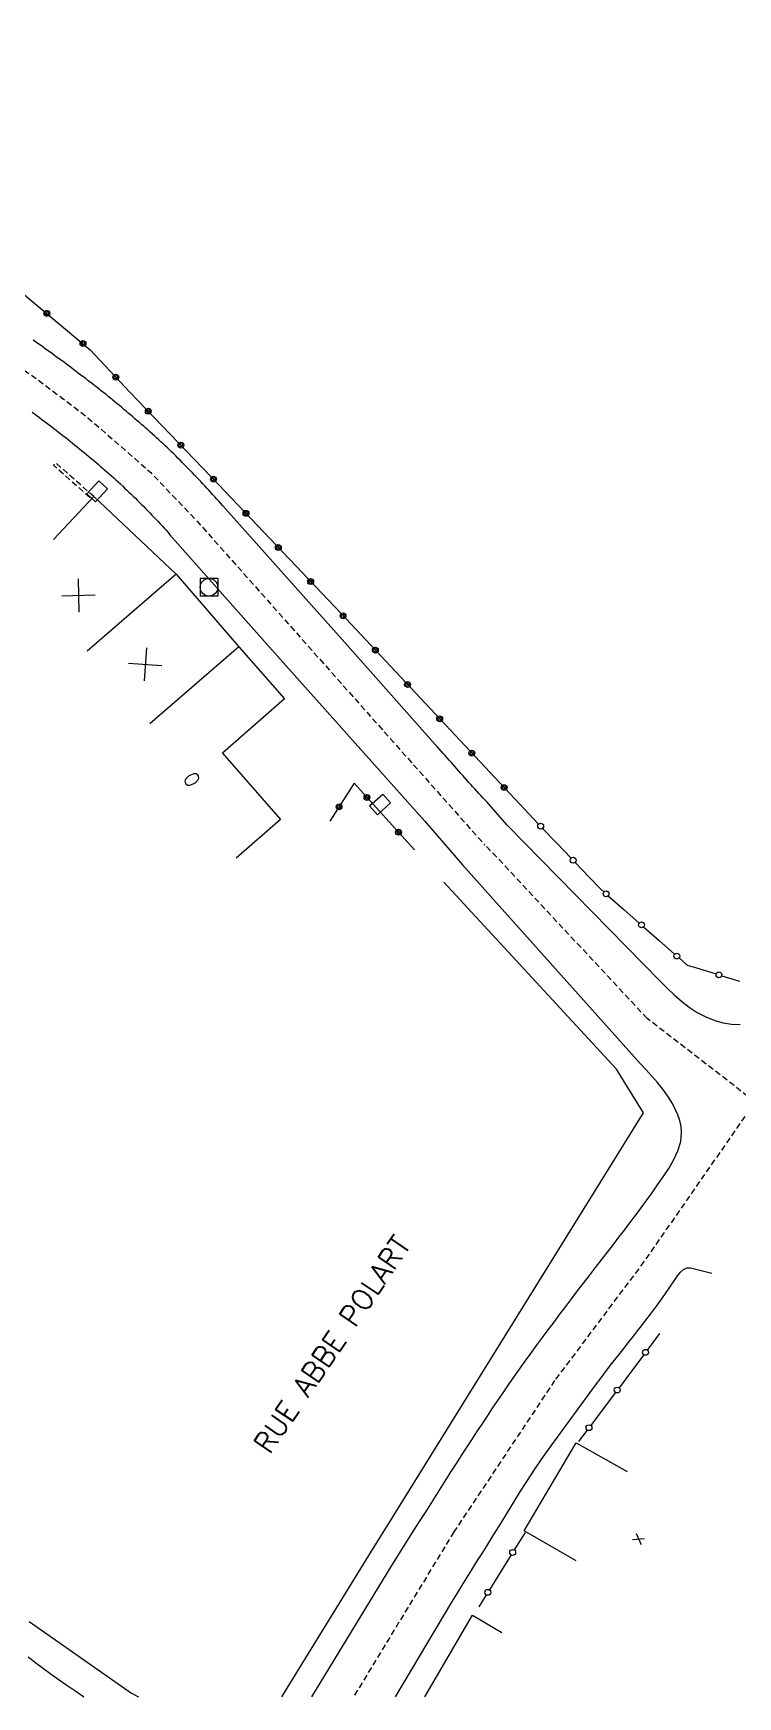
# Model space of a CAD drawing. Header units: millimetres. Extents: x 163999 to 165000, y 124000 to 125000.
# Drawn here: x 164329.3 to 164389.1, y 124000 to 124141.3 of the extents above; entities that cross this region are included whole.
import ezdxf
from ezdxf.enums import TextEntityAlignment as Align

# ---------------------------------------------------------------- set-up
doc = ezdxf.new("R2010")
doc.units = ezdxf.units.MM
doc.linetypes.add('DASHED', pattern=[0.75, 0.5, -0.25])
doc.layers.get('0').update_dxf_attribs({"linetype": 'CONTINUOUS'})
for name, color, linetype in [('W0001', 6, 'DASHED'), ('W0008', 7, 'CONTINUOUS'), ('W0100', 7, 'CONTINUOUS'), ('W0112', 1, 'DASHED'), ('W0310', 3, 'CONTINUOUS'), ('W0322', 7, 'CONTINUOUS'), ('W0420', 7, 'CONTINUOUS'), ('W0989', 7, 'CONTINUOUS'), ('W0991', 7, 'CONTINUOUS'), ('W1102', 7, 'CONTINUOUS'), ('W1471', 7, 'CONTINUOUS')]:
    doc.layers.add(name, color=color, linetype=linetype)
doc.styles.get("Standard").update_dxf_attribs({"font": 'romans.shx', "width": 0.85})

# ---------------------------------------------------------------- blocks, each defined once
blk = doc.blocks.new('t322o')
at = {"color": 0, "linetype": 'Continuous'}
for radius in [0.25, 0.15]:
    blk.add_circle((0, 0), radius, dxfattribs=at)
blk = doc.blocks.new('t991o')
at = {"color": 0, "linetype": 'Continuous'}
for p, q in [((-1, 1), (1, -1)), ((-1, -1), (1, 1))]:
    blk.add_line(p, q, dxfattribs=at)
blk = doc.blocks.new('T1471')
at = {"color": 0, "linetype": 'Continuous', "flags": 128}
blk.add_lwpolyline([(-0.75, -0.5), (-0.75, 0.5), (0.75, 0.5), (0.75, -0.5), (-0.75, -0.5)], dxfattribs=at)
blk = doc.blocks.new('T420')
for p, q in [((0.75, 0.75), (-0.75, 0.75)), ((-0.75, 0.75), (-0.75, -0.75)), ((0.75, 0.75), (0.75, -0.75)), ((0.75, -0.75), (-0.75, -0.75))]:
    blk.add_line(p, q)
blk.add_ellipse((0, 0), major_axis=(-0.53, 0.53), ratio=1, start_param=3.926991, end_param=10.210176)

msp = doc.modelspace()

# ---------------------------------------------------------------- linework, layer by layer
at = {"layer": 'W0001'}
for p, q in [((164381.45, 124057.61), (164367.65, 124072.39)), ((164390.6, 124050.53), (164381.45, 124057.61)), ((164390.6, 124050.53), (164381.17, 124036.96)), ((164381.17, 124036.96), (164373.58, 124026.85)), ((164373.58, 124026.85), (164365.02, 124014.01)), ((164365.02, 124014.01), (164356.5, 124000))]:
    msp.add_line(p, q, dxfattribs=at)
at = {"layer": 'W0001', "flags": 128}
msp.add_lwpolyline([(164271.66, 124141.3), (164279.08, 124139.87), (164282.63, 124139.03), (164287.95, 124137.56), (164293.46, 124135.61), (164299.66, 124132.48), (164309.41, 124126.1), (164329.65, 124111.88), (164333.92, 124108.64), (164339.26, 124103.98), (164343.13, 124099.93), (164348.3, 124094.12), (164367.65, 124072.34)], dxfattribs=at)
at = {"layer": 'W0008'}
for p, q in [((164371, 124014.08), (164375.42, 124021.57)), ((164375.42, 124021.57), (164379.75, 124019.14)), ((164375.41, 124011.53), (164371, 124014.08)), ((164362.54, 124000), (164366.59, 124006.92)), ((164366.59, 124006.92), (164369.08, 124005.46))]:
    msp.add_line(p, q, dxfattribs=at)
at = {"layer": 'W0008', "flags": 128}
for points in [[(164369.55, 124074.02), (164368.01, 124075.8), (164367.84, 124075.98), (164367.66, 124076.17), (164367.49, 124076.36), (164367.32, 124076.55), (164367.15, 124076.73), (164366.98, 124076.92), (164366.81, 124077.11), (164366.64, 124077.3), (164366.47, 124077.48), (164366.3, 124077.67), (164366.13, 124077.86), (164365.96, 124078.05), (164365.79, 124078.24), (164365.62, 124078.43), (164365.45, 124078.62), (164365.28, 124078.81), (164365.12, 124079), (164364.95, 124079.18), (164364.78, 124079.37), (164364.61, 124079.56), (164364.44, 124079.75), (164364.27, 124079.94), (164364.11, 124080.13), (164363.94, 124080.32), (164363.77, 124080.51), (164363.6, 124080.7), (164363.43, 124080.89), (164355.75, 124089.55), (164345.38, 124101.16), (164345.21, 124101.35), (164345.04, 124101.54), (164344.88, 124101.73), (164344.71, 124101.92), (164344.54, 124102.1), (164344.37, 124102.29), (164344.2, 124102.48), (164344.03, 124102.66), (164343.85, 124102.85), (164343.68, 124103.03), (164343.51, 124103.22), (164343.34, 124103.4), (164343.16, 124103.59), (164342.99, 124103.77), (164342.81, 124103.95), (164342.64, 124104.13), (164342.46, 124104.31), (164342.28, 124104.49), (164342.1, 124104.67), (164341.93, 124104.85), (164341.75, 124105.03), (164341.57, 124105.21), (164341.39, 124105.39), (164341.21, 124105.56), (164341.02, 124105.74), (164340.85, 124105.91), (164340.67, 124106.08), (164340.49, 124106.25), (164340.31, 124106.42), (164340.13, 124106.59), (164339.95, 124106.76), (164339.76, 124106.92), (164339.58, 124107.09), (164339.4, 124107.25), (164339.22, 124107.42), (164339.03, 124107.58), (164338.85, 124107.74), (164338.66, 124107.91), (164338.47, 124108.07), (164338.29, 124108.23), (164338.1, 124108.39), (164337.92, 124108.55), (164337.73, 124108.71), (164337.54, 124108.88), (164337.35, 124109.03), (164337.16, 124109.19), (164336.98, 124109.35), (164336.79, 124109.51), (164336.6, 124109.67), (164336.41, 124109.83), (164336.22, 124109.98), (164336.03, 124110.14), (164335.84, 124110.29), (164335.65, 124110.44), (164335.46, 124110.6), (164335.27, 124110.75), (164335.08, 124110.9), (164334.89, 124111.06), (164334.7, 124111.21), (164334.5, 124111.36), (164334.31, 124111.51), (164334.12, 124111.66), (164333.92, 124111.81), (164333.73, 124111.96), (164333.53, 124112.11), (164333.33, 124112.26), (164333.13, 124112.41), (164332.93, 124112.56), (164332.73, 124112.72), (164332.53, 124112.87), (164332.33, 124113.02), (164332.12, 124113.17), (164331.92, 124113.32), (164331.72, 124113.47), (164331.51, 124113.62), (164331.31, 124113.76), (164331.11, 124113.91), (164330.9, 124114.06), (164330.7, 124114.21), (164330.49, 124114.36), (164330.29, 124114.5), (164330.08, 124114.65), (164329.88, 124114.8), (164329.67, 124114.95), (164329.47, 124115.09), (164329.26, 124115.24)], [(164329.19, 124109.11), (164329.39, 124108.96), (164329.6, 124108.81), (164329.8, 124108.66), (164330.01, 124108.5), (164330.21, 124108.35), (164330.41, 124108.2), (164330.62, 124108.04), (164330.82, 124107.89), (164331.02, 124107.73), (164331.22, 124107.58), (164331.43, 124107.42), (164331.63, 124107.27), (164331.83, 124107.11), (164332.03, 124106.95), (164332.23, 124106.79), (164332.43, 124106.63), (164332.62, 124106.48), (164332.82, 124106.32), (164333.02, 124106.16), (164333.21, 124106), (164333.41, 124105.84), (164333.61, 124105.68), (164333.8, 124105.51), (164334, 124105.35), (164334.19, 124105.19), (164334.39, 124105.03), (164334.58, 124104.86), (164334.78, 124104.7), (164334.97, 124104.54), (164335.16, 124104.37), (164335.35, 124104.2), (164335.54, 124104.04), (164335.73, 124103.87), (164335.92, 124103.7), (164336.11, 124103.53), (164336.3, 124103.36), (164336.49, 124103.19), (164336.68, 124103.02), (164336.86, 124102.85), (164337.04, 124102.67), (164337.23, 124102.5), (164337.41, 124102.33), (164337.59, 124102.15), (164337.77, 124101.98), (164337.95, 124101.8), (164338.13, 124101.62), (164338.31, 124101.45), (164338.48, 124101.27), (164338.66, 124101.09), (164338.84, 124100.91), (164339.01, 124100.73), (164339.19, 124100.55), (164339.36, 124100.37), (164339.53, 124100.18), (164339.71, 124100), (164339.88, 124099.82), (164340.05, 124099.63), (164340.22, 124099.45), (164340.39, 124099.26), (164340.56, 124099.08), (164340.73, 124098.89), (164340.89, 124098.7), (164349.79, 124088.64), (164362.52, 124074.4), (164365.76, 124070.66)]]:
    msp.add_lwpolyline(points, dxfattribs=at)
at = {"layer": 'W0100', "flags": 128}
msp.add_lwpolyline([(164331, 124098.3), (164334.43, 124101.94), (164341.42, 124095.35), (164346.75, 124089.19), (164350.62, 124084.76), (164345.35, 124080.15), (164350.29, 124074.51), (164346.53, 124071.22)], dxfattribs=at)
at = {"layer": 'W0112', "flags": 128}
msp.add_lwpolyline([(164334.43, 124101.94), (164331.17, 124104.82), (164330.99, 124104.62), (164334.24, 124101.74)], dxfattribs=at)
at = {"layer": 'W0310'}
for p, q in [((164371.01, 124075.39), (164372.22, 124074.13)), ((164372.56, 124073.76), (164373.77, 124072.5)), ((164373.77, 124072.5), (164374.98, 124071.23)), ((164375.32, 124070.87), (164376.53, 124069.6)), ((164376.53, 124069.6), (164377.47, 124068.62)), ((164377.47, 124068.62), (164377.76, 124068.36)), ((164378.14, 124068.03), (164379.45, 124066.88)), ((164379.45, 124066.88), (164380.77, 124065.72)), ((164381.14, 124065.39), (164382.46, 124064.23)), ((164382.46, 124064.23), (164383.77, 124063.08)), ((164384.15, 124062.75), (164384.85, 124062.13)), ((164384.85, 124062.13), (164385.63, 124061.9)), ((164385.63, 124061.9), (164387.3, 124061.39)), ((164387.78, 124061.24), (164389.29, 124060.79)), ((164382.5, 124030.85), (164381.45, 124029.45)), ((164381.15, 124029.05), (164380.1, 124027.65)), ((164380.1, 124027.65), (164379.05, 124026.25)), ((164378.75, 124025.85), (164377.7, 124024.45)), ((164377.7, 124024.45), (164376.65, 124023.05)), ((164376.35, 124022.65), (164375.62, 124021.68)), ((164371.07, 124013.96), (164370.15, 124012.47)), ((164369.88, 124012.05), (164368.95, 124010.56)), ((164368.95, 124010.56), (164368.03, 124009.08)), ((164367.76, 124008.65), (164367.14, 124007.65))]:
    msp.add_line(p, q, dxfattribs=at)
for centre in [(164372.39, 124073.95), (164375.15, 124071.05), (164377.95, 124068.2), (164380.96, 124065.56), (164383.96, 124062.91), (164387.54, 124061.32), (164381.3, 124029.25), (164378.9, 124026.05), (164376.5, 124022.85), (164370.01, 124012.26), (164367.9, 124008.87)]:
    msp.add_circle(centre, 0.25, dxfattribs=at)
at = {"layer": 'W0322'}
for p, q in [((164378.83, 124053.3), (164364.15, 124069.19)), ((164381.14, 124049.61), (164378.83, 124053.3)), ((164359.81, 124015.21), (164381.14, 124049.61)), ((164357.79, 124011.99), (164359.81, 124015.21)), ((164350.4, 124000), (164357.79, 124011.99)), ((164328.93, 124006.38), (164337.62, 124000.31)), ((164337.62, 124000.31), (164338.23, 124000))]:
    msp.add_line(p, q, dxfattribs=at)
at = {"layer": 'W0322', "flags": 128}
for points in [[(164315.74, 124127.88), (164327.14, 124120.25), (164334.12, 124114.42), (164337.48, 124110.82), (164345.01, 124102.98), (164355.43, 124092), (164371.01, 124075.39)], [(164361.67, 124071.95), (164356.54, 124077.59), (164354.47, 124074.36)]]:
    msp.add_lwpolyline(points, dxfattribs=at)
at = {"layer": 'W1102'}
for p, q in [((164369.55, 124074.02), (164382.55, 124060.79)), ((164380.37, 124054.33), (164365.76, 124070.66)), ((164382.55, 124060.79), (164383.13, 124060.2)), ((164383.13, 124060.2), (164383.73, 124059.63)), ((164383.73, 124059.63), (164384.35, 124059.09)), ((164384.35, 124059.09), (164385.01, 124058.58)), ((164385.01, 124058.58), (164385.69, 124058.12)), ((164385.69, 124058.12), (164386.42, 124057.74)), ((164386.42, 124057.74), (164387.18, 124057.43)), ((164387.18, 124057.43), (164387.89, 124057.24)), ((164387.89, 124057.24), (164388.61, 124057.13)), ((164388.61, 124057.13), (164389.35, 124057.09)), ((164380.86, 124053.79), (164380.37, 124054.33)), ((164381.35, 124053.26), (164380.86, 124053.79)), ((164381.84, 124052.72), (164381.35, 124053.26)), ((164382.32, 124052.17), (164381.84, 124052.72)), ((164382.77, 124051.61), (164382.32, 124052.17)), ((164383.2, 124051.01), (164382.77, 124051.61)), ((164383.59, 124050.38), (164383.2, 124051.01)), ((164383.83, 124049.91), (164383.59, 124050.38)), ((164384.05, 124049.43), (164383.83, 124049.91)), ((164384.21, 124048.94), (164384.05, 124049.43)), ((164384.33, 124048.44), (164384.21, 124048.94)), ((164384.29, 124047.15), (164384.37, 124047.94)), ((164384.37, 124047.94), (164384.33, 124048.44)), ((164383.7, 124045.62), (164384.06, 124046.38)), ((164384.06, 124046.38), (164384.29, 124047.15)), ((164382.8, 124044.16), (164383.27, 124044.88)), ((164383.27, 124044.88), (164383.7, 124045.62)), ((164381.86, 124042.81), (164382.33, 124043.48)), ((164382.33, 124043.48), (164382.8, 124044.16)), ((164380.92, 124041.52), (164381.39, 124042.16)), ((164381.39, 124042.16), (164381.86, 124042.81)), ((164379.51, 124039.64), (164379.98, 124040.26)), ((164379.98, 124040.26), (164380.45, 124040.88)), ((164380.45, 124040.88), (164380.92, 124041.52)), ((164378.57, 124038.42), (164379.04, 124039.03)), ((164379.04, 124039.03), (164379.51, 124039.64)), ((164377.55, 124037.11), (164378.06, 124037.76)), ((164378.06, 124037.76), (164378.57, 124038.42)), ((164376.54, 124035.79), (164377.04, 124036.45)), ((164377.04, 124036.45), (164377.55, 124037.11)), ((164384.03, 124035.75), (164384.27, 124036.06)), ((164384.27, 124036.06), (164384.52, 124036.3)), ((164384.52, 124036.3), (164384.8, 124036.44)), ((164384.8, 124036.44), (164385.11, 124036.44)), ((164385.11, 124036.44), (164386.93, 124035.97)), ((164375.53, 124034.48), (164376.03, 124035.13)), ((164376.03, 124035.13), (164376.54, 124035.79)), ((164382.73, 124033.88), (164383.25, 124034.62)), ((164383.25, 124034.62), (164383.79, 124035.41)), ((164383.79, 124035.41), (164384.03, 124035.75)), ((164374.02, 124032.5), (164374.52, 124033.16)), ((164374.52, 124033.16), (164375.03, 124033.82)), ((164375.03, 124033.82), (164375.53, 124034.48)), ((164381.73, 124032.5), (164382.22, 124033.17)), ((164382.22, 124033.17), (164382.73, 124033.88)), ((164373.03, 124031.17), (164373.53, 124031.83)), ((164373.53, 124031.83), (164374.02, 124032.5)), ((164380.76, 124031.24), (164381.24, 124031.86)), ((164381.24, 124031.86), (164381.73, 124032.5)), ((164372.05, 124029.83), (164372.54, 124030.5)), ((164372.54, 124030.5), (164373.03, 124031.17)), ((164379.83, 124030.06), (164380.29, 124030.64)), ((164380.29, 124030.64), (164380.76, 124031.24)), ((164371.08, 124028.49), (164371.56, 124029.16)), ((164371.56, 124029.16), (164372.05, 124029.83)), ((164378.45, 124028.31), (164378.91, 124028.89)), ((164378.91, 124028.89), (164379.37, 124029.48)), ((164379.37, 124029.48), (164379.83, 124030.06)), ((164370.12, 124027.14), (164370.59, 124027.82)), ((164370.59, 124027.82), (164371.08, 124028.49)), ((164377.52, 124027.1), (164377.99, 124027.71)), ((164377.99, 124027.71), (164378.45, 124028.31)), ((164369.2, 124025.82), (164369.66, 124026.48)), ((164369.66, 124026.48), (164370.12, 124027.14)), ((164373.27, 124021.3), (164377.05, 124026.47)), ((164377.05, 124026.47), (164377.52, 124027.1)), ((164368.3, 124024.5), (164368.75, 124025.16)), ((164368.75, 124025.16), (164369.2, 124025.82)), ((164367.41, 124023.16), (164367.86, 124023.83)), ((164367.86, 124023.83), (164368.3, 124024.5)), ((164366.1, 124021.15), (164366.53, 124021.82)), ((164366.53, 124021.82), (164366.97, 124022.49)), ((164366.97, 124022.49), (164367.41, 124023.16)), ((164365.23, 124019.8), (164365.66, 124020.48)), ((164365.66, 124020.48), (164366.1, 124021.15)), ((164372.38, 124020.05), (164372.82, 124020.68)), ((164372.82, 124020.68), (164373.27, 124021.3)), ((164364.36, 124018.45), (164364.79, 124019.13)), ((164364.79, 124019.13), (164365.23, 124019.8)), ((164371.52, 124018.77), (164371.95, 124019.41)), ((164371.95, 124019.41), (164372.38, 124020.05)), ((164363.5, 124017.1), (164363.93, 124017.77)), ((164363.93, 124017.77), (164364.36, 124018.45)), ((164370.69, 124017.47), (164371.11, 124018.12)), ((164371.11, 124018.12), (164371.52, 124018.77)), ((164362.65, 124015.74), (164363.08, 124016.42)), ((164363.08, 124016.42), (164363.5, 124017.1)), ((164369.88, 124016.16), (164370.29, 124016.82)), ((164370.29, 124016.82), (164370.69, 124017.47)), ((164361.79, 124014.39), (164362.22, 124015.06)), ((164362.22, 124015.06), (164362.65, 124015.74)), ((164368.68, 124014.19), (164369.08, 124014.85)), ((164369.08, 124014.85), (164369.48, 124015.51)), ((164369.48, 124015.51), (164369.88, 124016.16)), ((164359.75, 124011.16), (164361.79, 124014.39)), ((164367.84, 124012.85), (164368.27, 124013.54)), ((164368.27, 124013.54), (164368.68, 124014.19)), ((164366.98, 124011.48), (164367.41, 124012.16)), ((164367.41, 124012.16), (164367.84, 124012.85)), ((164352.94, 124000), (164359.75, 124011.16)), ((164366.12, 124010.1), (164366.55, 124010.79)), ((164366.55, 124010.79), (164366.98, 124011.48)), ((164365.27, 124008.72), (164365.69, 124009.41)), ((164365.69, 124009.41), (164366.12, 124010.1)), ((164360.06, 124000), (164364.85, 124008.03)), ((164364.85, 124008.03), (164365.27, 124008.72)), ((164328.85, 124003.39), (164329.5, 124002.89)), ((164329.5, 124002.89), (164330.15, 124002.39)), ((164330.15, 124002.39), (164330.81, 124001.91)), ((164330.81, 124001.91), (164331.47, 124001.44)), ((164331.47, 124001.44), (164332.13, 124000.97)), ((164332.13, 124000.97), (164332.8, 124000.52)), ((164332.8, 124000.52), (164333.47, 124000.07)), ((164333.47, 124000.07), (164333.58, 124000))]:
    msp.add_line(p, q, dxfattribs=at)
at = {"layer": 'W1102', "flags": 128}
for points in [[(164341.42, 124095.35), (164333.86, 124088.8)], [(164346.75, 124089.19), (164339.19, 124082.64)]]:
    msp.add_lwpolyline(points, dxfattribs=at)

# ---------------------------------------------------------------- block references
at = {"layer": 'W0322'}
for p, rotation in [((164330.43, 124117.51), 320.1298207574042), ((164333.5, 124114.94), 320.1298207574042), ((164336.29, 124112.09), 312.9693407254293), ((164339.05, 124109.19), 313.8793384947478), ((164341.82, 124106.31), 313.8793384947478), ((164344.59, 124103.42), 313.8793384947478), ((164347.35, 124100.52), 313.4633021026626), ((164350.1, 124097.62), 313.4633021026626), ((164352.85, 124094.72), 313.4633021026626), ((164355.6, 124091.81), 313.1866078650304), ((164358.34, 124088.89), 313.1866078650304), ((164361.08, 124085.98), 313.1866078650304), ((164363.81, 124083.06), 313.1866078650304), ((164366.55, 124080.15), 313.1866078650304), ((164369.29, 124077.23), 313.1866078650304), ((164355.26, 124075.59), 237.2621331776683), ((164357.63, 124076.39), 132.2664042515485), ((164360.32, 124073.43), 132.2664042515485)]:
    msp.add_blockref('t322o', p, dxfattribs=dict(at, rotation=rotation))
at = {"layer": 'W0420'}
msp.add_blockref('T420', (164344.21, 124094.24), dxfattribs=at)
at = {"layer": 'W0991'}
for p, rotation in [((164333.12, 124093.55), 316.6662214330526), ((164338.79, 124087.69), 310.8892080075098)]:
    msp.add_blockref('t991o', p, dxfattribs=dict(at, rotation=rotation))
at = {"layer": 'W1471'}
for p, rotation in [((164334.71, 124102.39), 47.00192640266752), ((164358.75, 124075.79), 41.81647301883519)]:
    msp.add_blockref('T1471', p, dxfattribs=dict(at, rotation=rotation))

# ---------------------------------------------------------------- texts
at = {"layer": 'W0989'}
msp.add_text('RUE ABBE POLART', height=1.75, rotation=55.9681, dxfattribs=at).set_placement((164354.67, 124029.95), align=Align.MIDDLE)
at = {"layer": 'W0991'}
for s, rotation, p in [('0', 301.9334, (164342.75, 124077.91)), ('x', 59.4705, (164380.53, 124013.51))]:
    msp.add_text(s, height=1.25, rotation=rotation, dxfattribs=at).set_placement(p, align=Align.MIDDLE)

doc.saveas('drawing.dxf')
